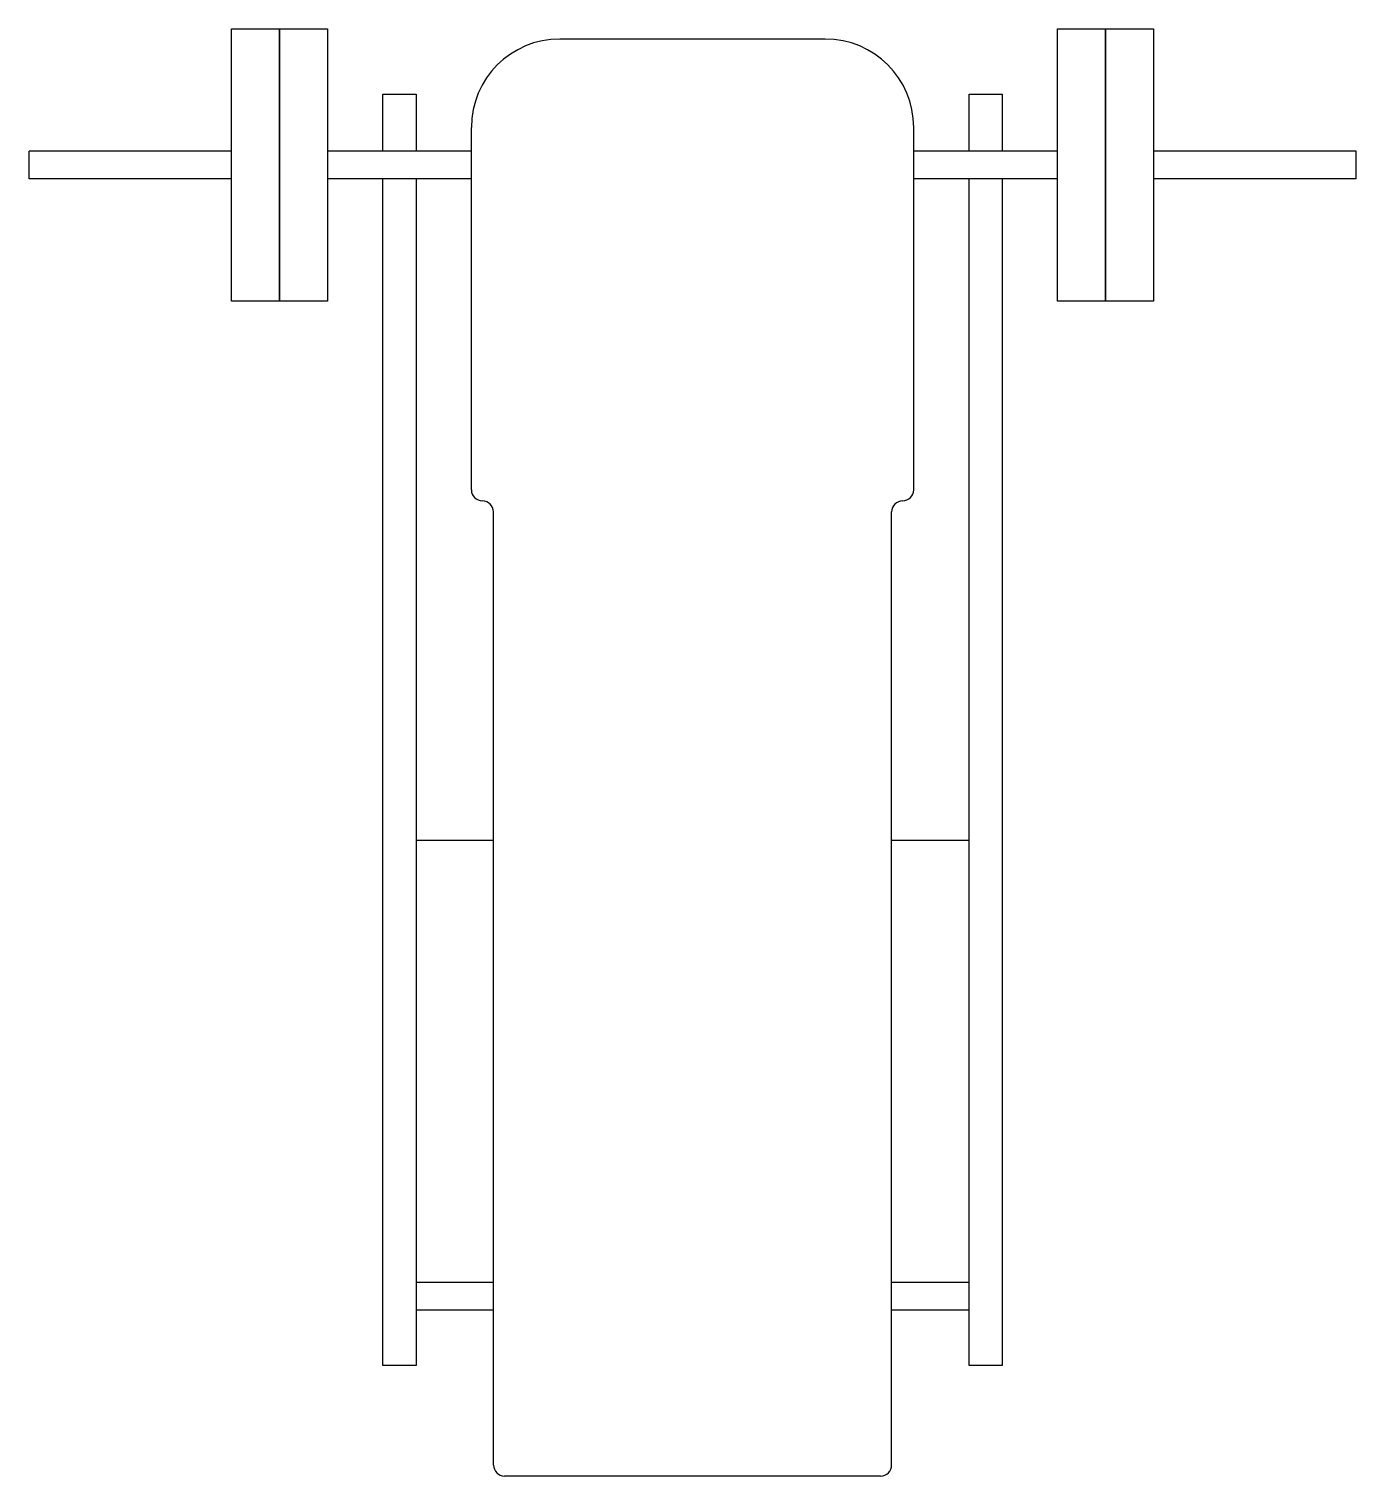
# Model space of a CAD drawing. Header units: millimetres. Extents: x 29224 to 62779, y 35576 to 54938.
# Drawn here: x 29297 to 30497, y 42075 to 43384 of the extents above; entities that cross this region are included whole.
import ezdxf

# ---------------------------------------------------------------- set-up
doc = ezdxf.new("R2010")
doc.units = ezdxf.units.MM

# ---------------------------------------------------------------- blocks, each defined once
blk = doc.blocks.new('A$C7D787CB0')
for p, q in [((183.2, 1062.9), (183.2, 1309.1)), ((183.2, 1309.1), (226.6, 1309.1)), ((226.6, 1309.1), (226.6, 1062.9)), ((226.6, 1062.9), (226.6, 1309.1)), ((226.6, 1309.1), (270, 1309.1)), ((270, 1309.1), (270, 1062.9)), ((930, 1062.9), (930, 1309.1)), ((930, 1309.1), (973.4, 1309.1)), ((973.4, 1309.1), (973.4, 1062.9)), ((973.4, 1062.9), (973.4, 1309.1)), ((973.4, 1309.1), (1016.8, 1309.1)), ((1016.8, 1309.1), (1016.8, 1062.9)), ((720, 1300), (480, 1300)), ((320, 1250), (350, 1250)), ((320, 1198.5), (320, 1250)), ((350, 1250), (350, 1198.5)), ((850, 1250), (880, 1250)), ((850, 1198.5), (850, 1250)), ((880, 1250), (880, 1198.5)), ((400, 892.2), (400, 1220)), ((800, 892.2), (800, 1220)), ((0, 1173.5), (0, 1198.5)), ((183.2, 1198.5), (0, 1198.5)), ((400, 1198.5), (270, 1198.5)), ((930, 1198.5), (800, 1198.5)), ((1200, 1198.5), (1016.8, 1198.5)), ((1200, 1173.5), (1200, 1198.5)), ((183.2, 1173.5), (0, 1173.5)), ((400, 1173.5), (270, 1173.5)), ((320, 100), (320, 1173.5)), ((350, 1173.5), (350, 100)), ((930, 1173.5), (800, 1173.5)), ((850, 100), (850, 1173.5)), ((880, 1173.5), (880, 100)), ((1200, 1173.5), (1016.8, 1173.5)), ((226.6, 1062.9), (183.2, 1062.9)), ((270, 1062.9), (226.6, 1062.9)), ((973.4, 1062.9), (930, 1062.9)), ((1016.8, 1062.9), (973.4, 1062.9)), ((420, 10), (420, 872.2)), ((780, 10), (780, 872.2)), ((420, 575), (350, 575)), ((850, 575), (780, 575)), ((420, 175), (350, 175)), ((850, 175), (780, 175)), ((420, 150), (350, 150)), ((850, 150), (780, 150)), ((350, 100), (320, 100)), ((880, 100), (850, 100)), ((770, 0), (430, 0))]:
    blk.add_line(p, q)
for centre, radius, start, end in [((480, 1220), 80, 90, 180), ((720, 1220), 80, 0, 90), ((410, 892.2), 10, 180, 270), ((790, 892.2), 10, 270, 0), ((410, 872.2), 10, 0, 90), ((790, 872.2), 10, 90, 180), ((430, 10), 10, 180, 270), ((770, 10), 10, 270, 0)]:
    blk.add_arc(centre, radius, start, end)

msp = doc.modelspace()

# ---------------------------------------------------------------- block references
msp.add_blockref('A$C7D787CB0', (29297.3, 42074.7))

doc.saveas('drawing.dxf')
